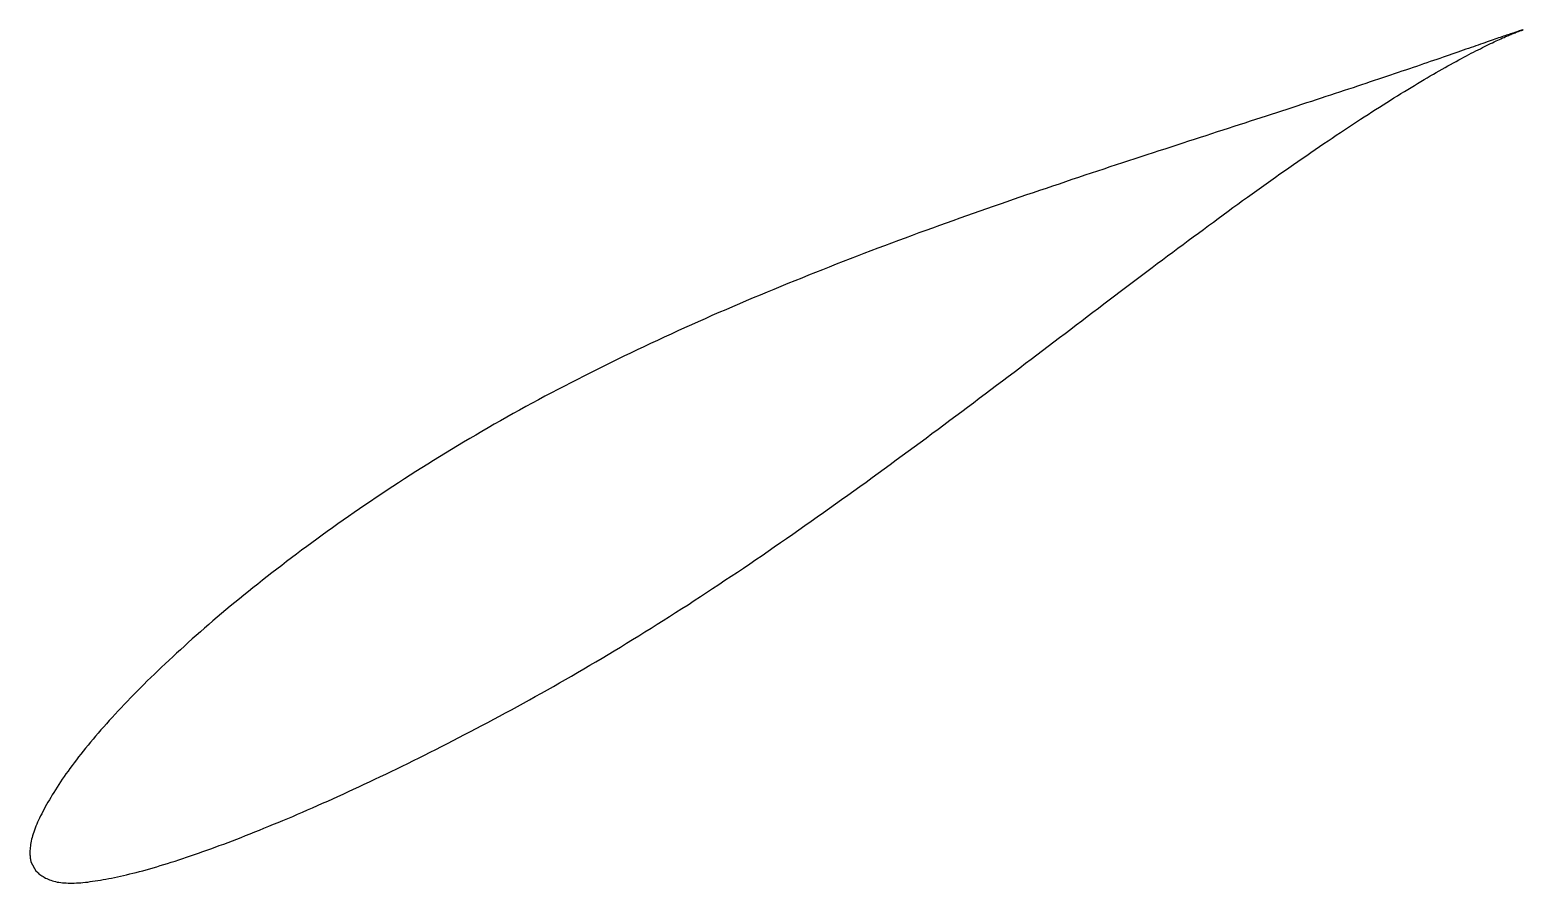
# Model space of a CAD drawing. Header units: metres. Extents: x -41 to 83, y -24 to 47.
import ezdxf

# ---------------------------------------------------------------- set-up
doc = ezdxf.new("R2010")
doc.units = ezdxf.units.M

msp = doc.modelspace()

# ---------------------------------------------------------------- linework, layer by layer
msp.add_lwpolyline([(82.57, 46.72), (82.56, 46.72), (82.56, 46.72), (82.54, 46.72), (82.52, 46.71), (82.5, 46.7), (82.47, 46.7), (82.43, 46.69), (82.39, 46.68), (82.35, 46.66), (82.3, 46.65), (82.24, 46.63), (82.18, 46.61), (82.12, 46.59), (82.05, 46.57), (81.97, 46.54), (81.89, 46.51), (81.81, 46.49), (81.72, 46.46), (81.62, 46.42), (81.52, 46.39), (81.41, 46.35), (81.3, 46.32), (81.19, 46.28), (81.06, 46.23), (80.94, 46.19), (80.81, 46.15), (80.67, 46.1), (80.53, 46.05), (80.38, 46), (80.23, 45.95), (80.08, 45.89), (79.92, 45.84), (79.75, 45.78), (79.58, 45.72), (79.4, 45.66), (79.22, 45.6), (79.04, 45.53), (78.85, 45.46), (78.65, 45.4), (78.45, 45.33), (78.25, 45.26), (78.03, 45.18), (77.82, 45.11), (77.6, 45.03), (77.38, 44.95), (77.15, 44.87), (76.91, 44.79), (76.67, 44.71), (76.43, 44.63), (76.18, 44.54), (75.93, 44.45), (75.67, 44.36), (75.41, 44.27), (75.14, 44.18), (74.87, 44.09), (74.59, 43.99), (74.31, 43.9), (74.02, 43.8), (73.73, 43.7), (73.44, 43.6), (73.14, 43.5), (72.83, 43.39), (72.52, 43.29), (72.21, 43.18), (71.89, 43.08), (71.57, 42.97), (71.24, 42.86), (70.91, 42.75), (70.57, 42.64), (70.23, 42.52), (69.89, 42.41), (69.54, 42.29), (69.18, 42.17), (68.83, 42.05), (68.47, 41.93), (68.1, 41.81), (67.73, 41.69), (67.35, 41.57), (66.98, 41.44), (66.59, 41.32), (66.21, 41.19), (65.82, 41.06), (65.42, 40.93), (65.02, 40.8), (64.62, 40.67), (64.21, 40.54), (63.8, 40.4), (63.39, 40.27), (62.97, 40.13), (62.55, 39.99), (62.12, 39.85), (61.69, 39.72), (61.26, 39.57), (60.82, 39.43), (60.38, 39.29), (59.94, 39.15), (59.49, 39), (59.04, 38.85), (58.59, 38.71), (58.13, 38.56), (57.67, 38.41), (57.2, 38.26), (56.73, 38.11), (56.26, 37.95), (55.79, 37.8), (55.31, 37.64), (54.83, 37.49), (54.35, 37.33), (53.86, 37.17), (53.37, 37.01), (52.88, 36.85), (52.38, 36.69), (51.89, 36.53), (51.38, 36.37), (50.88, 36.2), (50.37, 36.04), (49.86, 35.87), (49.35, 35.7), (48.84, 35.53), (48.32, 35.36), (47.8, 35.19), (47.28, 35.02), (46.76, 34.84), (46.23, 34.67), (45.7, 34.49), (45.17, 34.31), (44.64, 34.13), (44.1, 33.95), (43.57, 33.77), (43.03, 33.59), (42.49, 33.41), (41.95, 33.22), (41.4, 33.04), (40.85, 32.85), (40.31, 32.66), (39.76, 32.47), (39.21, 32.28), (38.65, 32.09), (38.1, 31.89), (37.54, 31.7), (36.99, 31.5), (36.43, 31.31), (35.87, 31.11), (35.31, 30.91), (34.74, 30.71), (34.18, 30.5), (33.62, 30.3), (33.05, 30.09), (32.48, 29.89), (31.92, 29.68), (31.35, 29.47), (30.78, 29.26), (30.21, 29.05), (29.64, 28.83), (29.07, 28.62), (28.5, 28.4), (27.93, 28.18), (27.36, 27.97), (26.78, 27.74), (26.21, 27.52), (25.64, 27.3), (25.06, 27.07), (24.49, 26.85), (23.92, 26.62), (23.34, 26.39), (22.77, 26.16), (22.19, 25.93), (21.62, 25.7), (21.05, 25.46), (20.47, 25.22), (19.9, 24.99), (19.33, 24.75), (18.76, 24.51), (18.18, 24.27), (17.61, 24.02), (17.04, 23.78), (16.47, 23.53), (15.9, 23.29), (15.33, 23.04), (14.76, 22.79), (14.2, 22.53), (13.63, 22.28), (13.06, 22.03), (12.5, 21.77), (11.94, 21.51), (11.37, 21.25), (10.81, 20.99), (10.25, 20.73), (9.69, 20.47), (9.13, 20.21), (8.58, 19.94), (8.02, 19.67), (7.47, 19.4), (6.92, 19.13), (6.37, 18.86), (5.82, 18.59), (5.27, 18.31), (4.72, 18.04), (4.18, 17.76), (3.64, 17.48), (3.1, 17.2), (2.56, 16.92), (2.02, 16.64), (1.49, 16.36), (0.96, 16.07), (0.43, 15.78), (-0.1, 15.5), (-0.63, 15.21), (-1.15, 14.92), (-1.67, 14.63), (-2.19, 14.33), (-2.71, 14.04), (-3.22, 13.75), (-3.74, 13.45), (-4.25, 13.15), (-4.75, 12.85), (-5.26, 12.55), (-5.76, 12.25), (-6.26, 11.95), (-6.76, 11.65), (-7.25, 11.35), (-7.74, 11.04), (-8.23, 10.74), (-8.72, 10.43), (-9.2, 10.13), (-9.68, 9.82), (-10.16, 9.51), (-10.64, 9.2), (-11.11, 8.89), (-11.58, 8.58), (-12.04, 8.27), (-12.51, 7.96), (-12.97, 7.65), (-13.43, 7.34), (-13.88, 7.03), (-14.33, 6.72), (-14.78, 6.41), (-15.23, 6.09), (-15.67, 5.78), (-16.11, 5.47), (-16.55, 5.16), (-16.98, 4.85), (-17.41, 4.53), (-17.84, 4.22), (-18.26, 3.91), (-18.68, 3.6), (-19.1, 3.29), (-19.51, 2.97), (-19.92, 2.66), (-20.33, 2.35), (-20.74, 2.04), (-21.14, 1.73), (-21.53, 1.42), (-21.93, 1.11), (-22.32, 0.8), (-22.71, 0.5), (-23.09, 0.19), (-23.47, -0.12), (-23.84, -0.43), (-24.22, -0.73), (-24.59, -1.04), (-24.95, -1.34), (-25.31, -1.65), (-25.67, -1.95), (-26.03, -2.25), (-26.38, -2.55), (-26.72, -2.85), (-27.07, -3.15), (-27.41, -3.45), (-27.74, -3.75), (-28.07, -4.05), (-28.4, -4.34), (-28.72, -4.64), (-29.05, -4.93), (-29.36, -5.22), (-29.67, -5.51), (-29.98, -5.8), (-30.29, -6.09), (-30.59, -6.38), (-30.88, -6.67), (-31.18, -6.95), (-31.47, -7.23), (-31.75, -7.52), (-32.03, -7.8), (-32.31, -8.08), (-32.58, -8.35), (-32.85, -8.63), (-33.12, -8.9), (-33.38, -9.17), (-33.63, -9.45), (-33.88, -9.71), (-34.13, -9.98), (-34.38, -10.25), (-34.62, -10.51), (-34.85, -10.77), (-35.08, -11.03), (-35.31, -11.29), (-35.53, -11.55), (-35.75, -11.8), (-35.97, -12.06), (-36.18, -12.31), (-36.38, -12.56), (-36.59, -12.8), (-36.78, -13.05), (-36.98, -13.29), (-37.17, -13.53), (-37.35, -13.77), (-37.53, -14.01), (-37.71, -14.24), (-37.88, -14.48), (-38.04, -14.71), (-38.21, -14.93), (-38.36, -15.16), (-38.52, -15.38), (-38.67, -15.6), (-38.81, -15.82), (-38.95, -16.04), (-39.09, -16.25), (-39.22, -16.46), (-39.35, -16.67), (-39.47, -16.88), (-39.59, -17.08), (-39.71, -17.28), (-39.82, -17.47), (-39.93, -17.67), (-40.03, -17.86), (-40.13, -18.04), (-40.22, -18.23), (-40.31, -18.41), (-40.4, -18.59), (-40.48, -18.76), (-40.56, -18.93), (-40.63, -19.1), (-40.7, -19.27), (-40.76, -19.43), (-40.82, -19.59), (-40.88, -19.75), (-40.93, -19.91), (-40.98, -20.06), (-41.02, -20.21), (-41.06, -20.35), (-41.09, -20.5), (-41.12, -20.64), (-41.14, -20.77), (-41.16, -20.91), (-41.18, -21.04), (-41.19, -21.16), (-41.2, -21.28), (-41.2, -21.4), (-41.2, -21.52), (-41.2, -21.63), (-41.19, -21.73), (-41.18, -21.83), (-41.17, -21.92), (-41.16, -22.01), (-41.14, -22.08), (-41.13, -22.14), (-41.12, -22.19), (-41.11, -22.22), (-40.67, -23.01), (-40.66, -23.02), (-40.64, -23.03), (-40.61, -23.06), (-40.57, -23.09), (-40.52, -23.14), (-40.45, -23.2), (-40.38, -23.26), (-40.29, -23.32), (-40.21, -23.38), (-40.11, -23.44), (-40.01, -23.5), (-39.91, -23.56), (-39.8, -23.61), (-39.69, -23.66), (-39.58, -23.71), (-39.46, -23.75), (-39.33, -23.79), (-39.21, -23.83), (-39.07, -23.86), (-38.94, -23.89), (-38.8, -23.91), (-38.65, -23.93), (-38.5, -23.95), (-38.35, -23.96), (-38.2, -23.97), (-38.04, -23.98), (-37.87, -23.98), (-37.7, -23.98), (-37.53, -23.98), (-37.35, -23.97), (-37.17, -23.96), (-36.99, -23.95), (-36.8, -23.93), (-36.6, -23.91), (-36.41, -23.89), (-36.2, -23.86), (-36, -23.83), (-35.79, -23.8), (-35.57, -23.77), (-35.35, -23.73), (-35.13, -23.69), (-34.9, -23.65), (-34.67, -23.61), (-34.43, -23.56), (-34.19, -23.51), (-33.95, -23.46), (-33.7, -23.4), (-33.44, -23.35), (-33.19, -23.29), (-32.93, -23.22), (-32.66, -23.16), (-32.39, -23.09), (-32.12, -23.02), (-31.84, -22.95), (-31.56, -22.87), (-31.27, -22.79), (-30.98, -22.71), (-30.69, -22.62), (-30.39, -22.53), (-30.09, -22.44), (-29.79, -22.35), (-29.48, -22.25), (-29.17, -22.15), (-28.85, -22.05), (-28.53, -21.94), (-28.21, -21.83), (-27.88, -21.72), (-27.55, -21.61), (-27.22, -21.49), (-26.88, -21.37), (-26.54, -21.25), (-26.2, -21.13), (-25.85, -21), (-25.5, -20.87), (-25.14, -20.74), (-24.78, -20.61), (-24.42, -20.47), (-24.06, -20.33), (-23.69, -20.19), (-23.32, -20.04), (-22.94, -19.89), (-22.56, -19.74), (-22.18, -19.59), (-21.8, -19.43), (-21.41, -19.27), (-21.02, -19.11), (-20.63, -18.95), (-20.23, -18.79), (-19.83, -18.62), (-19.42, -18.45), (-19.02, -18.27), (-18.61, -18.1), (-18.2, -17.92), (-17.78, -17.74), (-17.37, -17.55), (-16.95, -17.37), (-16.52, -17.18), (-16.1, -16.99), (-15.67, -16.8), (-15.24, -16.6), (-14.8, -16.4), (-14.37, -16.2), (-13.93, -16), (-13.49, -15.79), (-13.04, -15.58), (-12.6, -15.37), (-12.15, -15.16), (-11.7, -14.94), (-11.25, -14.73), (-10.79, -14.51), (-10.34, -14.28), (-9.88, -14.06), (-9.41, -13.83), (-8.95, -13.6), (-8.49, -13.37), (-8.02, -13.13), (-7.55, -12.9), (-7.08, -12.66), (-6.6, -12.41), (-6.13, -12.17), (-5.65, -11.92), (-5.17, -11.68), (-4.69, -11.43), (-4.21, -11.17), (-3.73, -10.92), (-3.24, -10.66), (-2.75, -10.4), (-2.27, -10.14), (-1.78, -9.87), (-1.28, -9.61), (-0.79, -9.34), (-0.3, -9.07), (0.2, -8.79), (0.69, -8.52), (1.19, -8.24), (1.69, -7.96), (2.19, -7.68), (2.69, -7.39), (3.19, -7.11), (3.69, -6.82), (4.2, -6.52), (4.7, -6.23), (5.2, -5.93), (5.71, -5.64), (6.22, -5.34), (6.72, -5.03), (7.23, -4.73), (7.74, -4.42), (8.25, -4.11), (8.75, -3.8), (9.26, -3.49), (9.77, -3.17), (10.28, -2.85), (10.79, -2.53), (11.3, -2.21), (11.81, -1.89), (12.32, -1.56), (12.83, -1.23), (13.35, -0.91), (13.86, -0.57), (14.37, -0.24), (14.88, 0.09), (15.39, 0.43), (15.9, 0.77), (16.41, 1.11), (16.92, 1.45), (17.44, 1.79), (17.95, 2.13), (18.46, 2.48), (18.97, 2.83), (19.48, 3.18), (19.99, 3.52), (20.5, 3.88), (21.01, 4.23), (21.52, 4.58), (22.03, 4.93), (22.54, 5.29), (23.04, 5.65), (23.55, 6), (24.06, 6.36), (24.57, 6.72), (25.07, 7.08), (25.58, 7.44), (26.08, 7.8), (26.59, 8.16), (27.09, 8.53), (27.59, 8.89), (28.1, 9.25), (28.6, 9.62), (29.1, 9.98), (29.6, 10.35), (30.1, 10.71), (30.6, 11.08), (31.1, 11.44), (31.59, 11.81), (32.09, 12.17), (32.59, 12.54), (33.08, 12.9), (33.57, 13.27), (34.07, 13.64), (34.56, 14), (35.05, 14.37), (35.54, 14.73), (36.03, 15.1), (36.51, 15.46), (37, 15.83), (37.49, 16.19), (37.97, 16.56), (38.45, 16.92), (38.93, 17.28), (39.41, 17.64), (39.89, 18), (40.37, 18.37), (40.85, 18.73), (41.32, 19.09), (41.79, 19.44), (42.26, 19.8), (42.74, 20.16), (43.2, 20.51), (43.67, 20.87), (44.14, 21.22), (44.6, 21.57), (45.07, 21.93), (45.53, 22.28), (45.99, 22.62), (46.44, 22.97), (46.9, 23.32), (47.36, 23.66), (47.81, 24.01), (48.26, 24.35), (48.71, 24.69), (49.16, 25.03), (49.6, 25.36), (50.05, 25.7), (50.49, 26.03), (50.93, 26.36), (51.37, 26.69), (51.81, 27.02), (52.24, 27.35), (52.67, 27.67), (53.1, 27.99), (53.53, 28.31), (53.96, 28.63), (54.38, 28.95), (54.81, 29.26), (55.23, 29.57), (55.65, 29.88), (56.06, 30.19), (56.48, 30.5), (56.89, 30.8), (57.3, 31.1), (57.71, 31.4), (58.11, 31.69), (58.51, 31.99), (58.91, 32.28), (59.31, 32.57), (59.71, 32.85), (60.1, 33.14), (60.49, 33.42), (60.88, 33.69), (61.27, 33.97), (61.65, 34.24), (62.03, 34.51), (62.41, 34.78), (62.79, 35.04), (63.16, 35.3), (63.53, 35.56), (63.9, 35.82), (64.26, 36.07), (64.63, 36.32), (64.98, 36.57), (65.34, 36.81), (65.7, 37.06), (66.05, 37.3), (66.4, 37.53), (66.74, 37.76), (67.08, 37.99), (67.42, 38.22), (67.76, 38.44), (68.09, 38.67), (68.42, 38.88), (68.75, 39.1), (69.08, 39.31), (69.4, 39.52), (69.72, 39.72), (70.03, 39.93), (70.34, 40.13), (70.65, 40.32), (70.96, 40.52), (71.26, 40.71), (71.56, 40.89), (71.85, 41.08), (72.14, 41.26), (72.43, 41.44), (72.72, 41.61), (73, 41.78), (73.28, 41.95), (73.55, 42.12), (73.82, 42.28), (74.09, 42.44), (74.36, 42.6), (74.62, 42.75), (74.87, 42.9), (75.13, 43.04), (75.37, 43.19), (75.62, 43.33), (75.86, 43.47), (76.1, 43.6), (76.33, 43.73), (76.56, 43.86), (76.79, 43.99), (77.01, 44.11), (77.23, 44.23), (77.45, 44.34), (77.66, 44.46), (77.86, 44.56), (78.07, 44.67), (78.26, 44.78), (78.46, 44.88), (78.65, 44.98), (78.84, 45.07), (79.02, 45.16), (79.19, 45.25), (79.37, 45.34), (79.54, 45.42), (79.7, 45.5), (79.86, 45.58), (80.02, 45.66), (80.17, 45.73), (80.32, 45.8), (80.46, 45.86), (80.6, 45.93), (80.73, 45.99), (80.86, 46.05), (80.99, 46.1), (81.11, 46.16), (81.22, 46.21), (81.34, 46.26), (81.44, 46.3), (81.54, 46.35), (81.64, 46.39), (81.73, 46.42), (81.82, 46.46), (81.91, 46.49), (81.98, 46.52), (82.06, 46.55), (82.13, 46.58), (82.19, 46.6), (82.25, 46.62), (82.3, 46.64), (82.35, 46.66), (82.4, 46.67), (82.44, 46.68), (82.47, 46.7), (82.5, 46.7), (82.52, 46.71), (82.54, 46.72), (82.56, 46.72), (82.56, 46.72), (82.57, 46.72)], close=True)

doc.saveas('drawing.dxf')
